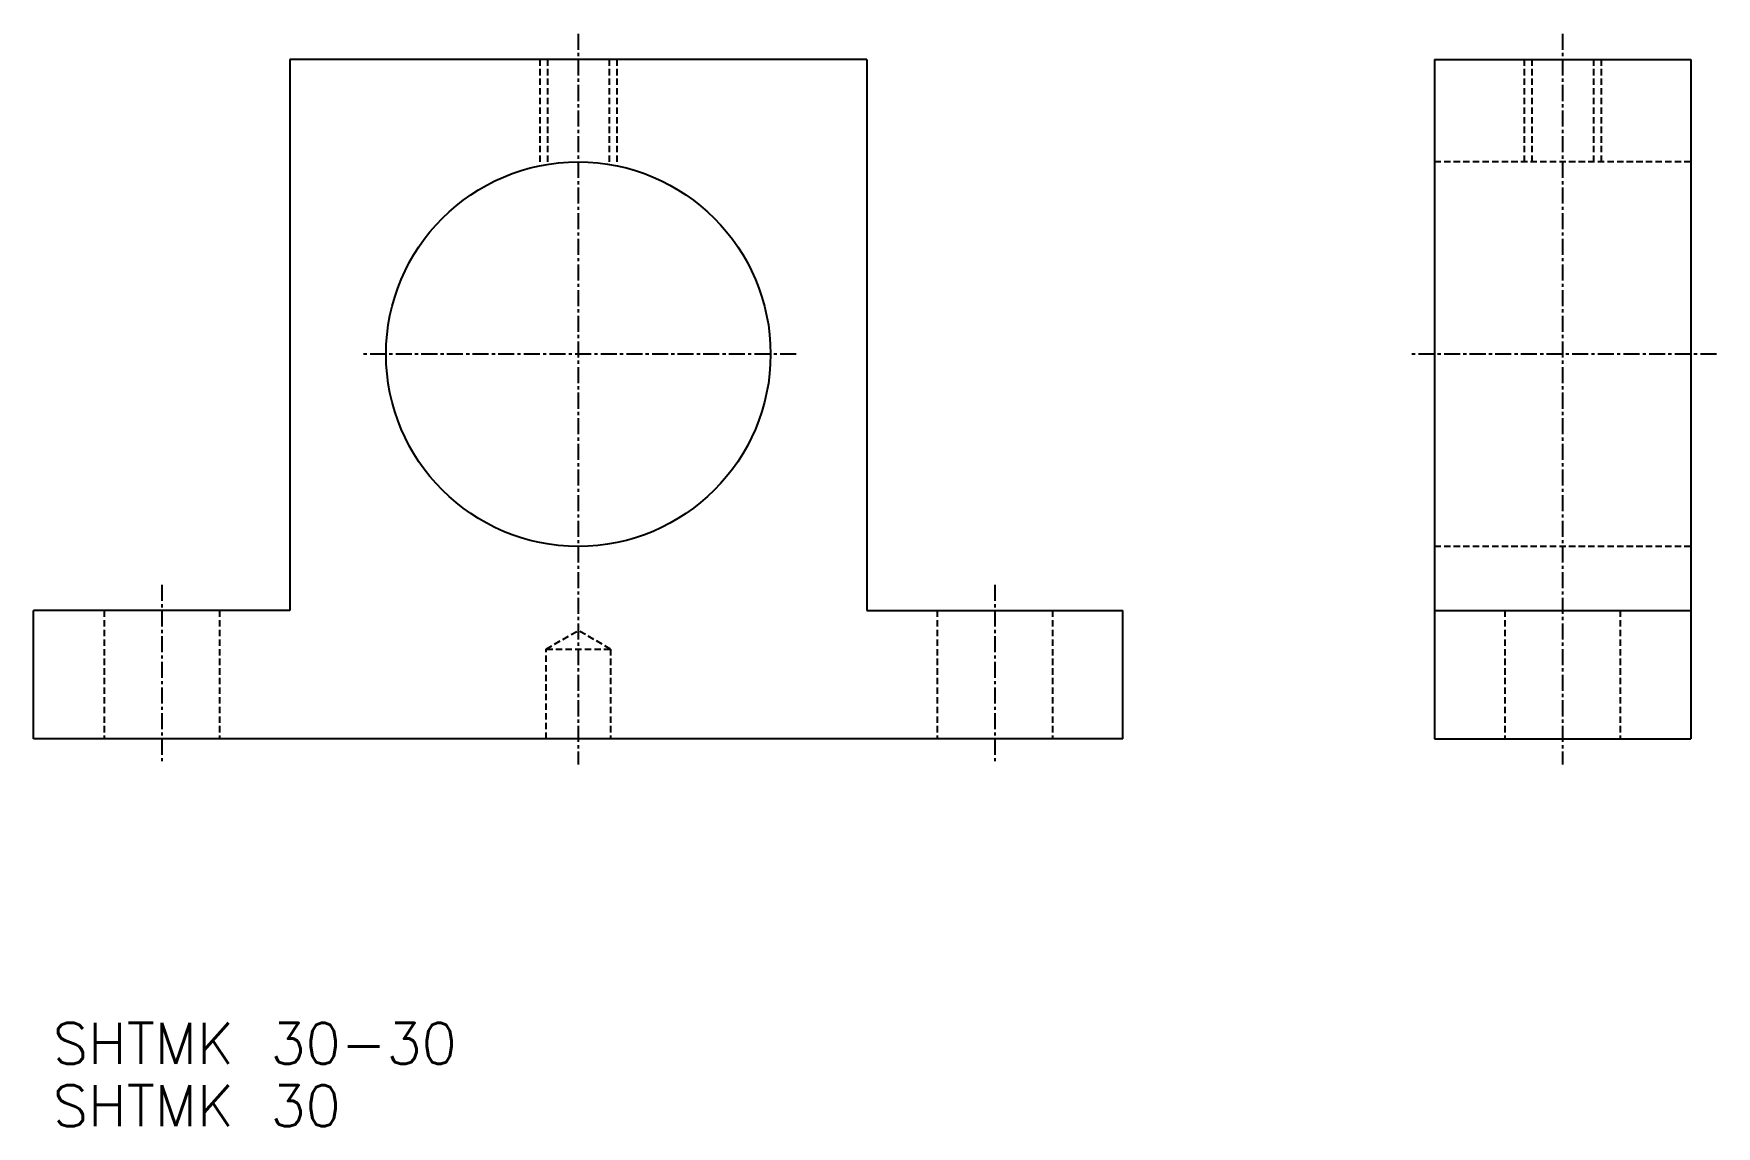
# Model space of a CAD drawing. Extents: x 1754 to 1885, y 42 to 127.
import ezdxf

# ---------------------------------------------------------------- set-up
doc = ezdxf.new("R2010")
doc.units = 0
doc.linetypes.add('CENTER', pattern=[2, 1.25, -0.25, 0.25, -0.25])
doc.linetypes.add('DASHED', pattern=[0.75, 0.5, -0.25])
doc.layers.get('0').update_dxf_attribs({"linetype": 'CONTINUOUS'})
doc.layers.add('CENTER', color=1, linetype='CENTER')
doc.styles.get("Standard").update_dxf_attribs({"font": 'txt.shx', "bigfont": 'bigfont.shx'})

msp = doc.modelspace()

# ---------------------------------------------------------------- linework, layer by layer
at = {"color": 7, "linetype": 'CONTINUOUS'}
for p, q in [((1774.15, 125.19), (1774.15, 82.19)), ((1819.15, 125.19), (1774.15, 125.19)), ((1819.15, 125.19), (1819.15, 82.19)), ((1863.45, 125.19), (1863.45, 72.19)), ((1863.45, 125.19), (1883.45, 125.19)), ((1883.45, 125.19), (1883.45, 72.19)), ((1774.15, 82.19), (1754.15, 82.19)), ((1754.15, 72.19), (1754.15, 82.19)), ((1819.15, 82.19), (1839.15, 82.19)), ((1839.15, 72.19), (1839.15, 82.19)), ((1863.45, 82.19), (1883.45, 82.19)), ((1839.15, 72.19), (1754.15, 72.19)), ((1796.65, 72.19), (1796.65, 72.19)), ((1796.65, 72.19), (1796.65, 72.19)), ((1817.9, 72.19), (1817.9, 72.19)), ((1863.45, 72.19), (1883.45, 72.19))]:
    msp.add_line(p, q, dxfattribs=at)
at = {"color": 3, "linetype": 'DASHED'}
for p, q in [((1793.65, 125.19), (1793.65, 116.89)), ((1794.25, 125.19), (1794.25, 117)), ((1799.05, 125.19), (1799.05, 117)), ((1799.65, 125.19), (1799.65, 116.89)), ((1870.45, 125.19), (1870.45, 117.19)), ((1871.05, 125.19), (1871.05, 117.19)), ((1875.85, 125.19), (1875.85, 117.19)), ((1876.45, 125.19), (1876.45, 117.19)), ((1883.45, 117.19), (1863.45, 117.19)), ((1883.45, 87.19), (1863.45, 87.19)), ((1759.65, 82.19), (1759.65, 72.19)), ((1768.65, 82.19), (1768.65, 72.19)), ((1824.65, 82.19), (1824.65, 72.19)), ((1833.65, 82.19), (1833.65, 72.19)), ((1868.95, 82.19), (1868.95, 72.19)), ((1877.95, 82.19), (1877.95, 72.19)), ((1794.15, 79.19), (1796.65, 80.64)), ((1799.15, 79.19), (1796.65, 80.64)), ((1794.15, 72.19), (1794.15, 79.19)), ((1794.15, 79.19), (1799.15, 79.19)), ((1799.15, 79.19), (1799.15, 72.19))]:
    msp.add_line(p, q, dxfattribs=at)
at = {"color": 7, "linetype": 'CONTINUOUS'}
msp.add_circle((1796.65, 102.19), 15, dxfattribs=at)
at = {"layer": 'CENTER', "color": 1, "linetype": 'CENTER'}
for p, q in [((1796.65, 127.19), (1796.65, 70.19)), ((1873.45, 127.19), (1873.45, 70.19)), ((1813.65, 102.19), (1779.65, 102.19)), ((1885.45, 102.19), (1861.45, 102.19)), ((1764.15, 84.19), (1764.15, 70.19)), ((1829.15, 84.19), (1829.15, 70.19))]:
    msp.add_line(p, q, dxfattribs=at)

# ---------------------------------------------------------------- texts
at = {"color": 7, "linetype": 'CONTINUOUS'}
for s, p in [('SHTMK 30-30', (1755.65, 46.82)), ('SHTMK 30', (1755.65, 41.96))]:
    msp.add_text(s, height=3.2, dxfattribs=at).set_placement(p)

doc.saveas('drawing.dxf')
